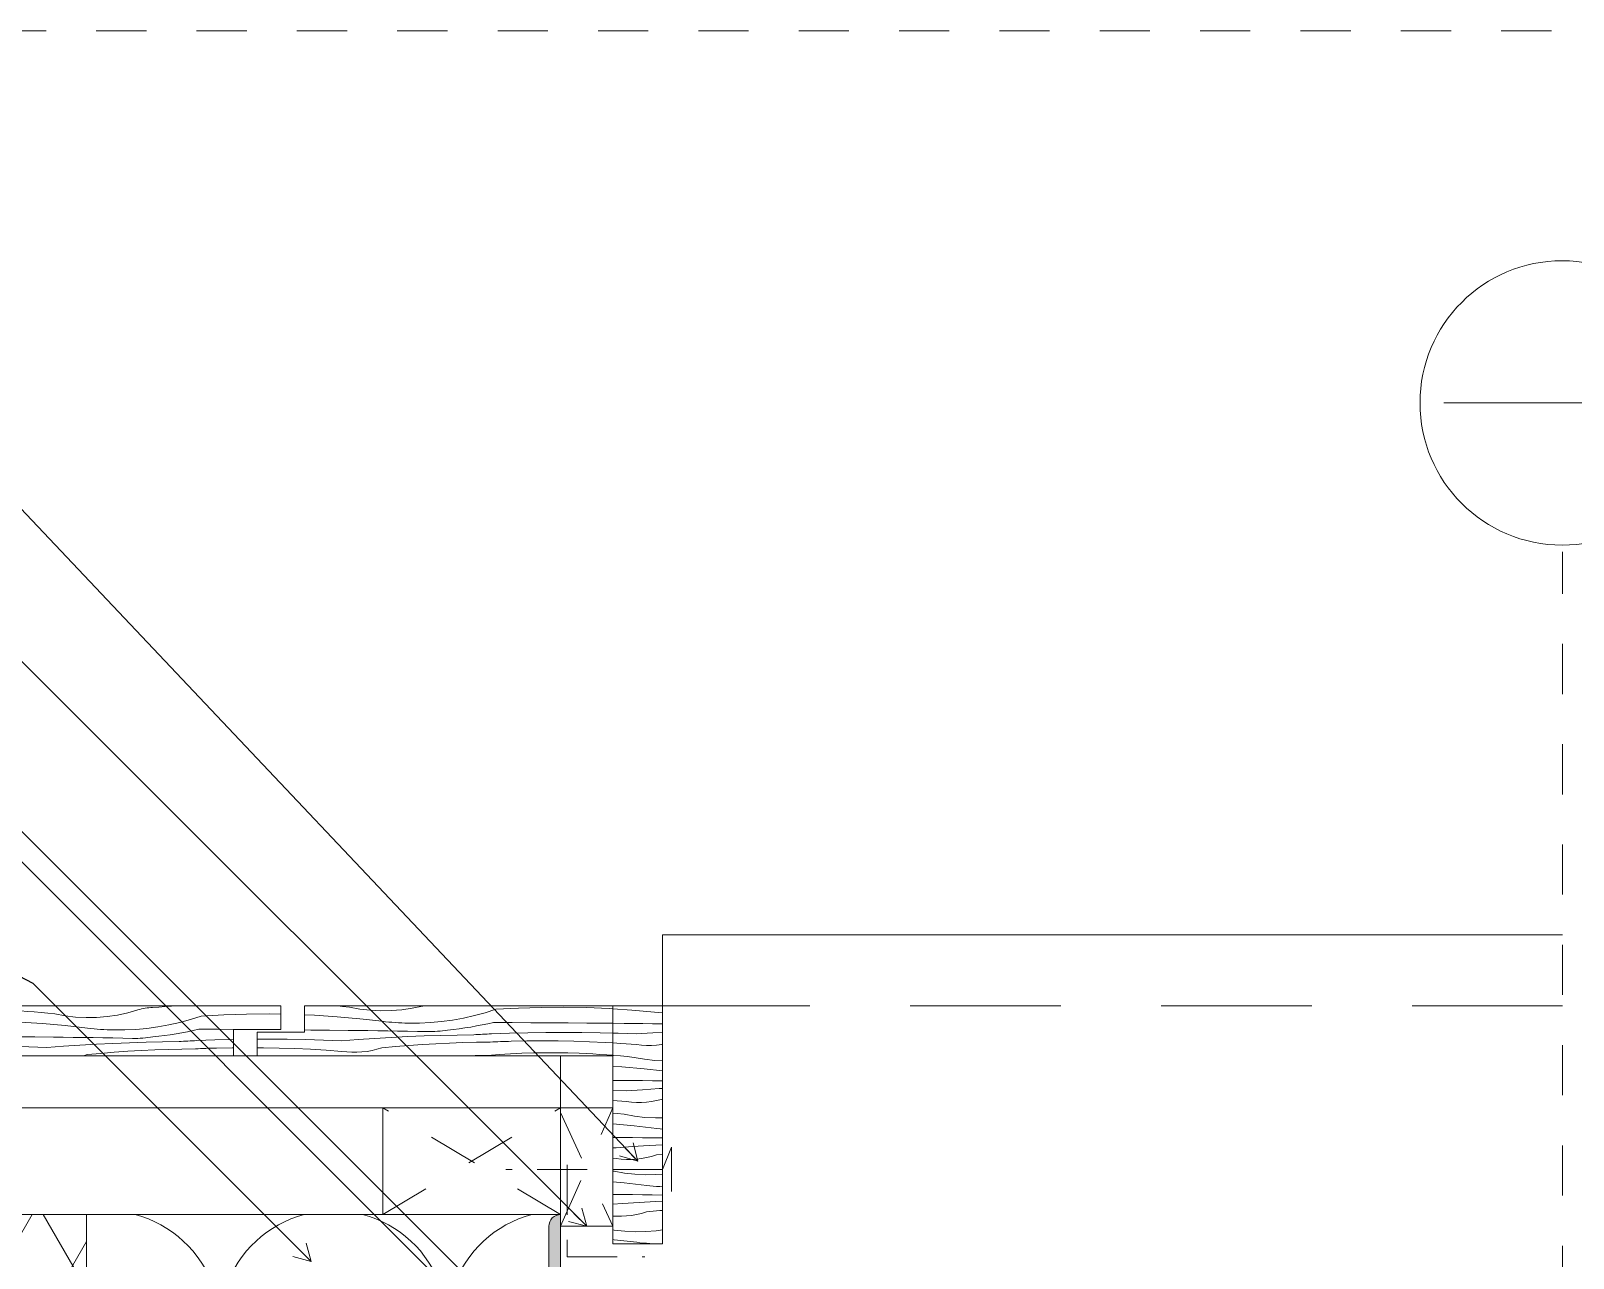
# Model space of a CAD drawing. Header units: millimetres. Extents: x 1959 to 4564, y -1095 to 178.
# Drawn here: x 2610 to 3261, y -340 to 178 of the extents above; entities that cross this region are included whole.
import ezdxf

# ---------------------------------------------------------------- set-up
doc = ezdxf.new("R2010")
doc.units = ezdxf.units.MM
doc.header["$MEASUREMENT"] = 0
for name, pattern in [('Dashed', [42.333333333324, 21.166666666662, -21.166666666662]), ('Hidden Line', [31.749999999993, 21.166666666662, -10.583333333331]), ('Long Dashed', [105.833330154419, 63.49999904632571, -42.3333311080933])]:
    doc.linetypes.add(name, pattern=pattern)
for name, color, linetype, lineweight in [('0_Pen_No__1', 7, 'Continuous', 13), ('2D Drafting - General_Pen_No__1', 7, 'Continuous', 13), ('2D Drafting - General_Pen_No__141', 7, 'Continuous', 20), ('2D Drafting - General_Pen_No__2', 8, 'Continuous', 15), ('Annotation - Label_Pen_No__2', 8, 'Continuous', 15), ('Structural - Bearing_Pen_No__1', 7, 'Continuous', 13), ('Structural - Bearing_Pen_No__141', 7, 'Continuous', 20)]:
    doc.layers.add(name, color=color, linetype=linetype, lineweight=lineweight)
for name, color, linetype, lineweight, true_color in [('0_Pen_No__61', 7, 'Continuous', 20, 0x6a6a6a), ('2D Drafting - General_Pen_No__145', 7, 'Continuous', 20, 0x0077b0), ('2D Drafting - General_Pen_No__161', 7, 'Continuous', 13, 0x6a6a6a), ('2D Drafting - General_Pen_No__61', 7, 'Continuous', 20, 0x6a6a6a), ('Structural - Bearing_Pen_No__161', 7, 'Continuous', 13, 0x6a6a6a)]:
    doc.layers.add(name, color=color, linetype=linetype, lineweight=lineweight, true_color=true_color)
doc.dimstyles.new('GENERATED_STYLE__4', dxfattribs={"dimtxt": 0.18, "dimasz": 7.6, "dimexe": 0.18, "dimexo": 0.0625, "dimgap": 0, "dimtad": 0, "dimtih": 1, "dimtoh": 1, "dimdec": 4, "dimzin": 0, "dimdsep": 46, "dimcen": 0.09, "dimadec": 0, "dimazin": 0, "dimtfac": 1, "dimtdec": 4, "dimtmove": 0, "dimatfit": 3, "dimldrblk": 'ARROWHEAD_14', "dimfxl": 0, "dimtolj": 1, "dimtzin": 0, "dimarcsym": 0})

# ---------------------------------------------------------------- blocks, each defined once
blk = doc.blocks.new('*X2')
at = {"layer": 'Structural - Bearing_Pen_No__161', "color": 251, "linetype": 'Continuous', "lineweight": 13, "true_color": 0x6a6a6a}
for p, q in [((2679.93952308847, -396.441108877862), (2651.139505954714, -434.8410960275461)), ((2699.139523088468, -396.4411174447398), (2727.939505954711, -434.8411302950576)), ((2775.939523088461, -396.4411517122514), (2747.139505954704, -434.8411388619355)), ((2795.139523088459, -396.4411602791293), (2823.939505954702, -434.8411731294471))]:
    blk.add_line(p, q, dxfattribs=at)
for centre, radius, start, end in [((2641.539535938791, -367.6410917441106), 47.99999999999903, 323.1300767892644, 75.16331784255246), ((2737.539535938781, -367.6411345785), 47.99999999999903, 104.8356738154657, 216.8698720809489), ((2737.539535938781, -367.6411345785), 47.99999999999903, 323.1300767892644, 75.16460451524772), ((2833.539535938772, -367.6411774128895), 47.99999999999903, 104.8343870336753, 216.8698720809489), ((2689.539493104396, -463.6411131612974), 48.0000000000016, 143.1300767892667, 269.9999744351073), ((2689.539493104395, -463.6411131612974), 48.0000000000016, 269.999974435107, 36.86987208094741), ((2785.539493104386, -463.6411559956869), 48.0000000000016, 143.1300767892667, 269.9999744351073), ((2785.539493104385, -463.6411559956869), 48.0000000000016, 4.59853779328452, 36.86987208094741), ((2593.539493104405, -463.6410703269079), 48.0000000000016, 326.1106141732371, 33.88968641848687), ((2785.539493104385, -463.6411559956869), 48.0000000000016, 269.999974435107, 355.4017263631536)]:
    blk.add_arc(centre, radius, start, end, dxfattribs=at)
blk = doc.blocks.new('*X3')
at = {"layer": '2D Drafting - General_Pen_No__161', "color": 251, "linetype": 'Continuous', "lineweight": 13, "true_color": 0x6a6a6a}
for p, q in [((2855.385649349931, -234.4425766561903), (2863.380033387982, -234.959413471623)), ((2855.385649349931, -240.5735542520104), (2860.147121718589, -240.6146217578666)), ((2860.147121718589, -240.6146217578666), (2868.015866209321, -240.6852788771896)), ((2863.380033387982, -234.959413471623), (2872.906521624117, -235.8012371244919)), ((2868.015866209321, -240.6852788771896), (2872.194612225529, -240.7269026103191)), ((2872.194612225529, -240.7269026103191), (2876.373285905846, -240.7752459298875)), ((2872.906521624117, -235.8012371244919), (2876.38564934993, -236.1915337542425)), ((2855.385649349931, -244.7268767462866), (2857.621154302838, -244.7877723369501)), ((2857.621154302838, -244.7877723369501), (2865.247098634597, -245.0761953336951)), ((2865.247098634597, -245.0761953336951), (2872.210162997358, -244.5574650624251)), ((2872.210162997358, -244.5574650624251), (2876.38564934993, -244.2809518281656)), ((2876.373285905846, -240.7752459298875), (2876.38564934993, -240.775408847409)), ((2855.385649349931, -248.8801903447642), (2858.7211625618, -249.0838917994044)), ((2858.7211625618, -249.0838917994044), (2865.312011156501, -249.5765702603647)), ((2865.312011156501, -249.5765702603647), (2867.443985981187, -249.8133385110314)), ((2867.443985981187, -249.8133385110314), (2869.585966783183, -249.9286385608955)), ((2869.585966783183, -249.9286385608955), (2871.731038595761, -249.9220981862622)), ((2871.731038595761, -249.9220981862622), (2873.872276473469, -249.7937385014538)), ((2873.872276473469, -249.7937385014538), (2876.002767847967, -249.5439738906463)), ((2876.002767847967, -249.5439738906463), (2876.38564934993, -249.4768588159995)), ((2855.385649349931, -254.0691452244919), (2855.702847657291, -254.0940505515784)), ((2855.385649349931, -258.7458088243383), (2859.143017852909, -258.9887226451209)), ((2855.702847657291, -254.0940505515784), (2858.593610630006, -254.3473128530428)), ((2858.593610630006, -254.3473128530428), (2861.481968280531, -254.6266736241293)), ((2859.143017852909, -258.9887226451209), (2868.669506089044, -259.8305462979898)), ((2861.481968280531, -254.6266736241293), (2864.367684990754, -254.9321100759509)), ((2864.367684990754, -254.9321100759509), (2868.732178577614, -255.7246622332207)), ((2868.669506089044, -259.8305462979898), (2876.38564934993, -260.6961611723884)), ((2868.732178577614, -255.7246622332207), (2873.138954100426, -256.2318827802038)), ((2873.138954100426, -256.2318827802038), (2876.38564934993, -256.3929153352065)), ((2855.385649349931, -264.6394075124686), (2855.910106183516, -264.6439309313644)), ((2855.910106183516, -264.6439309313644), (2863.778850674248, -264.7145880506874)), ((2863.778850674248, -264.7145880506874), (2867.957596690455, -264.756211783817)), ((2867.957596690455, -264.756211783817), (2872.136270370773, -264.8045551033854)), ((2872.136270370773, -264.8045551033854), (2876.31486090985, -264.8596178843852)), ((2876.31486090985, -264.8596178843852), (2876.38564934993, -264.8606645427682)), ((2855.385649349931, -268.8927812080868), (2861.010083099523, -269.1055045071929)), ((2855.385649349931, -273.1805899852224), (2861.074995621428, -273.6058794338625)), ((2861.010083099523, -269.1055045071929), (2867.973147462284, -268.586774235923)), ((2867.973147462284, -268.586774235923), (2874.940246776986, -268.1253920154474)), ((2871.765752312894, -273.5732830641441), (2873.878619308824, -273.2029198436088)), ((2873.878619308824, -273.2029198436088), (2875.967040947698, -272.7131536586778)), ((2874.940246776986, -268.1253920154474), (2876.38564934993, -268.041619939994)), ((2875.967040947698, -272.7131536586778), (2876.38564934993, -272.5895209415278)), ((2855.385649349931, -278.4761517333669), (2857.244952745458, -278.6559827976271)), ((2857.244952745458, -278.6559827976271), (2860.130669455682, -278.9614192494487)), ((2860.130669455682, -278.9614192494487), (2864.495163042542, -279.7539714067185)), ((2861.074995621428, -273.6058794338625), (2863.206970446114, -273.8426476845292)), ((2863.206970446114, -273.8426476845292), (2865.34895124811, -273.9579477343934)), ((2864.495163042542, -279.7539714067185), (2868.901938565353, -280.2611919537016)), ((2865.34895124811, -273.9579477343934), (2867.494023060688, -273.95140735976)), ((2867.494023060688, -273.95140735976), (2869.635260938396, -273.8230476749516)), ((2869.635260938396, -273.8230476749516), (2871.765752312894, -273.5732830641441)), ((2855.385649349931, -283.060416610017), (2864.432490553971, -283.8598554714877)), ((2864.432490553971, -283.8598554714877), (2873.936484718597, -284.9260356131654)), ((2868.901938565353, -280.2611919537016), (2873.332362436142, -280.4809361615287)), ((2873.332362436142, -280.4809361615287), (2876.38564934993, -280.4336697280582)), ((2873.936484718597, -284.9260356131654), (2875.301336540133, -285.0865037020448)), ((2875.301336540133, -285.0865037020448), (2876.38564934993, -285.1997852544322)), ((2855.385649349931, -288.7065768974692), (2859.541835139175, -288.7438972241853)), ((2856.773067564451, -293.1348136806908), (2863.736131927212, -292.6160834094209)), ((2859.541835139175, -288.7438972241853), (2863.720581155382, -288.7855209573149)), ((2863.720581155382, -288.7855209573149), (2867.8992548357, -288.8338642768833)), ((2863.736131927212, -292.6160834094209), (2870.703231241913, -292.1547011889452)), ((2867.8992548357, -288.8338642768833), (2872.077845374777, -288.8889270578831)), ((2870.703231241913, -292.1547011889452), (2876.38564934993, -291.8253618288157)), ((2872.077845374777, -288.8889270578831), (2876.256341967482, -288.9507091579309)), ((2876.256341967482, -288.9507091579309), (2876.38564934993, -288.9528290449294)), ((2855.385649349931, -293.0823397441183), (2856.773067564451, -293.1348136806908)), ((2855.385649349931, -297.5266241240856), (2856.837980086355, -297.6351886073604)), ((2856.837980086355, -297.6351886073604), (2858.969954911041, -297.8719568580271)), ((2858.969954911041, -297.8719568580271), (2861.111935713036, -297.9872569078913)), ((2861.111935713036, -297.9872569078913), (2863.257007525615, -297.9807165332579)), ((2863.257007525615, -297.9807165332579), (2865.398245403323, -297.8523568484495)), ((2865.398245403323, -297.8523568484495), (2867.528736777821, -297.602592237642)), ((2867.528736777821, -297.602592237642), (2869.641603773751, -297.2322290171067)), ((2869.641603773751, -297.2322290171067), (2871.730025412625, -296.7424628321757)), ((2871.730025412625, -296.7424628321757), (2873.787259633013, -296.1348747973343)), ((2873.787259633013, -296.1348747973343), (2876.38564934993, -295.8876499127771)), ((2855.385649349931, -302.9369590723284), (2855.893653920608, -302.9907284229466)), ((2855.893653920608, -302.9907284229466), (2860.258147507468, -303.7832805802163)), ((2860.258147507468, -303.7832805802163), (2864.66492303028, -304.2905011271995)), ((2864.66492303028, -304.2905011271995), (2869.095346901069, -304.5102453350266)), ((2869.095346901069, -304.5102453350266), (2873.530685537303, -304.4415840383688)), ((2873.530685537303, -304.4415840383688), (2876.38564934993, -304.2112133170452)), ((2855.385649349931, -307.4641365639185), (2860.195475018898, -307.8891646449856)), ((2860.195475018898, -307.8891646449856), (2869.699469183524, -308.9553447866633)), ((2869.699469183524, -308.9553447866633), (2871.06432100506, -309.1158128755426)), ((2871.06432100506, -309.1158128755426), (2872.431134818261, -309.2586081917883)), ((2872.431134818261, -309.2586081917883), (2873.799681797072, -309.3837068292263)), ((2873.799681797072, -309.3837068292263), (2875.169732825276, -309.4910878443839)), ((2875.169732825276, -309.4910878443839), (2876.38564934993, -309.5705739514705)), ((2855.385649349931, -312.7740115281592), (2859.483565620309, -312.8148301308128)), ((2855.385649349931, -316.9518352299343), (2859.499116392139, -316.6453925829188)), ((2859.483565620309, -312.8148301308128), (2863.662239300626, -312.8631734503812)), ((2859.499116392139, -316.6453925829188), (2866.46621570684, -316.1840103624431)), ((2863.662239300626, -312.8631734503812), (2867.840829839704, -312.918236231381)), ((2866.46621570684, -316.1840103624431), (2873.436877660899, -315.7800074707183)), ((2867.840829839704, -312.918236231381), (2872.019326432408, -312.9800183314288)), ((2872.019326432408, -312.9800183314288), (2876.197718273847, -313.0485195907668)), ((2873.436877660899, -315.7800074707183), (2876.38564934993, -315.6334532224143)), ((2876.197718273847, -313.0485195907668), (2876.38564934993, -313.0519028569659)), ((2855.385649349931, -321.936400563298), (2856.874920177963, -322.0165660813891)), ((2856.874920177963, -322.0165660813891), (2859.019991990542, -322.0100257067558)), ((2859.019991990542, -322.0100257067558), (2861.16122986825, -321.8816660219474)), ((2861.16122986825, -321.8816660219474), (2863.291721242747, -321.6319014111399)), ((2863.291721242747, -321.6319014111399), (2865.404588238678, -321.2615381906046)), ((2865.404588238678, -321.2615381906046), (2867.493009877552, -320.7717720056736)), ((2867.493009877552, -320.7717720056736), (2869.550244097939, -320.1641839708322)), ((2869.550244097939, -320.1641839708322), (2875.240543936577, -319.6227779948373)), ((2875.240543936577, -319.6227779948373), (2876.38564934993, -319.5274954321253)), ((2855.385649349931, -327.6971919158397), (2856.021131972395, -327.8125897537142)), ((2856.021131972395, -327.8125897537142), (2860.427907495206, -328.3198103006973)), ((2860.427907495206, -328.3198103006973), (2864.858331365996, -328.5395545085245)), ((2864.858331365996, -328.5395545085245), (2869.29367000223, -328.4708932118667)), ((2869.29367000223, -328.4708932118667), (2873.715169039807, -328.1141167378136)), ((2873.715169039807, -328.1141167378136), (2876.38564934993, -327.7226480560676)), ((2855.385649349931, -331.86785651782), (2855.958459483825, -331.9184738184834)), ((2855.958459483825, -331.9184738184834), (2865.462453648451, -332.9846539601612)), ((2865.462453648451, -332.9846539601612), (2866.827305469987, -333.1451220490405)), ((2866.827305469987, -333.1451220490405), (2868.194119283189, -333.2879173652861)), ((2868.194119283189, -333.2879173652861), (2869.562666261999, -333.4130160027241)), ((2869.562666261999, -333.4130160027241), (2870.932717290203, -333.5203970178817)), ((2870.932717290203, -333.5203970178817), (2871.647004020581, -333.5670909071334))]:
    blk.add_line(p, q, dxfattribs=at)
blk = doc.blocks.new('*X10')
at = {"layer": '2D Drafting - General_Pen_No__161', "color": 251, "linetype": 'Continuous', "lineweight": 13, "true_color": 0x6a6a6a}
for p, q in [((2657.340431321416, -234.3367098519156), (2658.116693495711, -234.1912175006154)), ((2658.116693495711, -234.1912175006154), (2658.897583982851, -234.0730606784594)), ((2658.897583982851, -234.0730606784594), (2659.682140486367, -233.9823849908744)), ((2659.682140486367, -233.9823849908744), (2660.469396192133, -233.919302178105)), ((2660.469396192133, -233.919302178105), (2661.258380959778, -233.8838899775151)), ((2661.258380959778, -233.8838899775151), (2663.915919700399, -233.6987965391251)), ((2663.915919700399, -233.6987965391251), (2666.574701143228, -233.5325046929545)), ((2666.574701143228, -233.5325046929545), (2669.234592272169, -233.3850227584129)), ((2669.234592272169, -233.3850227584129), (2671.895460015609, -233.2563581138696)), ((2671.895460015609, -233.2563581138696), (2672.2509064419, -233.2416898955194)), ((2565.385649648934, -235.2862170058302), (2567.878292920298, -235.1364837102317)), ((2565.385649648934, -239.9293267343519), (2566.986244079386, -239.8438898374513)), ((2566.986244079386, -239.8438898374513), (2576.545622643219, -239.5594137416386)), ((2567.878292920298, -235.1364837102317), (2572.703068067247, -234.919388186577)), ((2572.703068067247, -234.919388186577), (2577.530561423845, -234.7748420796688)), ((2576.545622643219, -239.5594137416386), (2586.109050924822, -239.5003825772591)), ((2577.530561423845, -234.7748420796688), (2582.359682137158, -234.7028780521196)), ((2582.359682137158, -234.7028780521196), (2587.189338986527, -234.703512365406)), ((2586.109050924822, -239.5003825772591), (2595.67121285147, -239.666829158274)), ((2587.189338986527, -234.703512365406), (2592.018440630143, -234.7767448761941)), ((2592.018440630143, -234.7767448761941), (2596.845895851655, -234.9225590363719)), ((2595.67121285147, -239.666829158274), (2605.226793054367, -240.0586609611547)), ((2596.848674222498, -234.9068021123238), (2599.747923340586, -235.0293048022044)), ((2599.747923340586, -235.0293048022044), (2602.645947785311, -235.1779879402593)), ((2602.645947785311, -235.1779879402593), (2605.542511149992, -235.352839397644)), ((2605.226793054367, -240.0586609611547), (2614.770479823339, -240.6756601763144)), ((2605.542511149992, -235.352839397644), (2608.437377147139, -235.553844910831)), ((2608.437377147139, -235.553844910831), (2611.33030962772, -235.780988082772)), ((2611.33030962772, -235.780988082772), (2614.221072600436, -236.0342503842364)), ((2614.221072600436, -236.0342503842364), (2617.109430250961, -236.3136111553228)), ((2614.770479823339, -240.6756601763144), (2624.296968059474, -241.5174838291833)), ((2617.109430250961, -236.3136111553228), (2619.995146961184, -236.6190476071444)), ((2619.995146961184, -236.6190476071444), (2624.359640548044, -237.4115997644141)), ((2624.359640548044, -237.4115997644141), (2628.766416070855, -237.9188203113972)), ((2628.766416070855, -237.9188203113972), (2633.196839941645, -238.1385645192244)), ((2633.196839941645, -238.1385645192244), (2637.632178577879, -238.0699032225666)), ((2637.632178577879, -238.0699032225666), (2642.053677615456, -237.7131267485135)), ((2642.053677615456, -237.7131267485135), (2646.442641209564, -237.0697436889554)), ((2646.442641209564, -237.0697436889554), (2650.780511088101, -236.1424745216609)), ((2650.780511088101, -236.1424745216609), (2655.04894502338, -234.9352401070217)), ((2655.04894502338, -234.9352401070217), (2655.805611400923, -234.7089505124225)), ((2655.805611400923, -234.7089505124225), (2656.569754052936, -234.509358441181)), ((2656.569754052936, -234.509358441181), (2657.340431321416, -234.3367098519156)), ((2672.728359974007, -240.1855383440904), (2668.141560217824, -241.2286594835442)), ((2677.264474334746, -238.9403475068318), (2672.728359974007, -240.1855383440904)), ((2681.741005837237, -237.4955293791415), (2677.264474334746, -238.9403475068318)), ((2681.741005837237, -237.4955293791414), (2691.291020861708, -236.9857664851056)), ((2691.291020861708, -236.9857664851056), (2700.85039942554, -236.7012903892928)), ((2700.85039942554, -236.7012903892928), (2710.413827707144, -236.6422592249133)), ((2710.413827707144, -236.6422592249133), (2715.385649499923, -236.7288027017099)), ((2551.660415837469, -246.9595528604049), (2549.250604406733, -247.4232970677638)), ((2554.062335945584, -246.4565323679765), (2551.660415837469, -246.9595528604049)), ((2556.455724631346, -245.9143696429312), (2554.062335945584, -246.4565323679765)), ((2556.455724631346, -245.9143696429311), (2564.324620222645, -245.9655014547865)), ((2564.324620222645, -245.9655014547865), (2572.193497194429, -246.0194226183596)), ((2572.193497194429, -246.0194226183596), (2580.062354557932, -246.0761331268762)), ((2580.062354557932, -246.0761331268762), (2587.93119132439, -246.135632973204)), ((2587.93119132439, -246.135632973204), (2595.800006505046, -246.1979221498725)), ((2595.800006505046, -246.1979221498725), (2603.668799111151, -246.2630006490486)), ((2603.668799111151, -246.2630006490486), (2611.537568153945, -246.3308684625579)), ((2611.537568153945, -246.3308684625579), (2619.406312644677, -246.401525581881)), ((2619.406312644677, -246.401525581881), (2623.585058660885, -246.4431493150105)), ((2623.585058660885, -246.4431493150105), (2627.763732341202, -246.4914926345789)), ((2624.296968059474, -241.5174838291833), (2633.800962224099, -242.5836639708611)), ((2627.763732341202, -246.4914926345789), (2631.94232288028, -246.5465554155788)), ((2631.94232288028, -246.5465554155788), (2636.120819472984, -246.6083375156265)), ((2633.800962224099, -242.5836639708611), (2635.165814045636, -242.7441320597404)), ((2635.165814045636, -242.7441320597404), (2636.532627858837, -242.886927375986)), ((2636.120819472984, -246.6083375156265), (2640.299211314423, -246.6768387749646)), ((2636.532627858837, -242.886927375986), (2637.901174837647, -243.012026013424)), ((2637.901174837647, -243.012026013424), (2639.271225865852, -243.1194070285816)), ((2639.271225865852, -243.1194070285816), (2640.642551575434, -243.2090524441938)), ((2640.299211314423, -246.6768387749646), (2644.477487599973, -246.7520590164597)), ((2640.642551575434, -243.2090524441938), (2642.014922384974, -243.2809472522129)), ((2642.014922384974, -243.2809472522129), (2643.38810853809, -243.3350794163211)), ((2643.38810853809, -243.3350794163211), (2644.761880141895, -243.3714398739442)), ((2644.477487599973, -246.7520590164597), (2648.655637525314, -246.8339980456052)), ((2649.468564447167, -243.3455500854041), (2644.764658512738, -243.355682949896)), ((2648.655637525314, -246.8339980456052), (2652.83365028645, -246.9226556505209)), ((2654.167408431478, -243.1271492475146), (2649.468564447167, -243.3455500854041)), ((2652.83365028645, -246.9226556505209), (2653.909666060939, -246.9337407005245)), ((2653.909666060939, -246.9337407005245), (2654.985646078693, -246.9196046941138)), ((2658.851973813215, -242.7009088234278), (2654.167408431478, -243.1271492475146)), ((2654.985646078693, -246.9196046941138), (2656.060999256995, -246.8802553968129)), ((2656.060999256995, -246.8802553968129), (2657.13513485748, -246.8157144249059)), ((2657.13513485748, -246.8157144249059), (2658.207462810649, -246.7260172335613)), ((2658.207462810649, -246.7260172335613), (2659.277394040025, -246.6112130973556)), ((2663.513071947003, -242.0676648719412), (2658.851973813215, -242.7009088234278)), ((2659.277394040025, -246.6112130973556), (2660.344340785754, -246.471365083204)), ((2660.344340785754, -246.471365083204), (2661.407716927489, -246.3065500157138)), ((2663.850094241829, -246.0250736598416), (2661.410495298331, -246.2907930916656)), ((2668.141560217824, -241.2286594835442), (2663.513071947003, -242.0676648719412)), ((2666.285030476, -245.7195653013763), (2663.850094241829, -246.0250736598416)), ((2668.714655102479, -245.3743494327231), (2666.285030476, -245.7195653013763)), ((2671.138320638423, -244.9895180521891), (2668.714655102479, -245.3743494327231)), ((2673.555381189054, -244.5651737154181), (2671.138320638423, -244.9895180521891)), ((2675.96519261979, -244.1014295080591), (2673.555381189054, -244.5651737154181)), ((2678.367112727904, -243.5984090156308), (2675.96519261979, -244.1014295080591)), ((2680.760501413667, -243.0562462905854), (2678.367112727904, -243.5984090156308)), ((2680.760501413667, -243.0562462905853), (2688.629397004966, -243.1073781024408)), ((2688.629397004966, -243.1073781024408), (2696.49827397675, -243.1612992660139)), ((2696.49827397675, -243.1612992660139), (2704.367131340254, -243.2180097745305)), ((2704.367131340254, -243.2180097745305), (2707.498997573775, -243.2416912366251)), ((2546.833543856102, -247.8476414045349), (2545.385649499921, -248.0775391258553)), ((2545.385649499921, -251.1537471277489), (2548.123797227501, -251.107947822207)), ((2549.250604406733, -247.4232970677638), (2546.833543856102, -247.8476414045349)), ((2548.126575598344, -251.0921908981588), (2549.061087024281, -251.0443109739876)), ((2549.061087024281, -251.0443109739876), (2549.995659719138, -250.997642243859)), ((2549.995659719138, -250.997642243859), (2550.930292113122, -250.952184786162)), ((2550.930292113122, -250.952184786162), (2551.864982636338, -250.9079386772511)), ((2551.864982636338, -250.9079386772511), (2552.799729718796, -250.8649039914462)), ((2552.799729718796, -250.8649039914462), (2553.734531790407, -250.8230808010321)), ((2553.734531790407, -250.8230808010321), (2554.669387280993, -250.7824691762591)), ((2554.669387280993, -250.7824691762591), (2555.604294620284, -250.7430691853438)), ((2555.604294620284, -250.7430691853437), (2563.230695610518, -250.466984574618)), ((2563.230695610518, -250.466984574618), (2570.859588696988, -250.2715234497399)), ((2563.873485538259, -253.8687959833521), (2570.481304729145, -253.7318916199485)), ((2570.481304729145, -253.7318916199485), (2577.090375543859, -253.6849850076638)), ((2570.859588696988, -250.2715234497399), (2578.490121581898, -250.1567076475717)), ((2577.090375543859, -253.6849850076638), (2583.699472280035, -253.7280848456856)), ((2578.490121581898, -250.1567076475717), (2586.121441784256, -250.1225499953024)), ((2583.699472280035, -253.7280848456856), (2590.307369230502, -253.8611831408215)), ((2586.121441784256, -250.1225499953024), (2593.75269673511, -250.1690543090155)), ((2593.75269673511, -250.1690543090155), (2601.383033872797, -250.2962153932621)), ((2601.383033872797, -250.2962153932621), (2609.011600738195, -250.5040190416414)), ((2609.011600738195, -250.5040190416414), (2616.637545069952, -250.7924420383864)), ((2616.637545069952, -250.7924420383864), (2623.600609432714, -250.2737117671165)), ((2623.600609432714, -250.2737117671165), (2630.567708747416, -249.8123295466409)), ((2630.567708747416, -249.8123295466409), (2637.538370701474, -249.408326654916)), ((2633.651737138515, -253.7925031550299), (2639.342036977152, -253.2510971790351)), ((2637.538370701474, -249.408326654916), (2644.512122740789, -249.0617304800473)), ((2639.342036977152, -253.2510971790351), (2645.038349279627, -252.7771152836931)), ((2644.512122740789, -249.0617304800473), (2651.488492101777, -248.7725645184318)), ((2645.038349279627, -252.7771152836931), (2650.739875169584, -252.3706239423484)), ((2650.739875169584, -252.3706239423484), (2656.445815039491, -252.0316801631675)), ((2651.488492101777, -248.7725645184318), (2658.467005843421, -248.5408483731666)), ((2656.445815039491, -252.0316801631675), (2662.155368662779, -251.7603314811444)), ((2658.467005843421, -248.5408483731666), (2665.447190879331, -248.3665977527187)), ((2662.155368662779, -251.7603314811444), (2667.867735306071, -251.556615951434)), ((2665.447190879331, -248.3665977527187), (2672.428574009823, -248.2498244698612)), ((2667.867735306071, -251.556615951434), (2673.582113841478, -251.4205621440145)), ((2672.431352380665, -248.234067545813), (2673.365863806602, -248.1861876216419)), ((2673.365863806602, -248.1861876216419), (2674.300436501459, -248.1395188915133)), ((2673.582113841478, -251.4205621440145), (2679.297702858956, -251.3521891396817)), ((2674.300436501459, -248.1395188915133), (2675.235068895443, -248.0940614338163)), ((2675.235068895443, -248.0940614338163), (2676.16975941866, -248.0498153249054)), ((2676.16975941866, -248.0498153249054), (2677.104506501118, -248.0067806391004)), ((2677.104506501118, -248.0067806391004), (2678.039308572728, -247.9649574486864)), ((2678.039308572728, -247.9649574486864), (2678.974164063314, -247.9243458239134)), ((2678.974164063314, -247.9243458239134), (2679.909071402606, -247.884945832998)), ((2679.297702858956, -251.3521891396816), (2680.407079052802, -251.3025826863305)), ((2679.909071402606, -247.8849458329979), (2687.535472392839, -247.6088612222722)), ((2680.407079052802, -251.3025826863305), (2681.516565849206, -251.2555147748604)), ((2681.516565849206, -251.2555147748604), (2682.62615743933, -251.2109856517001)), ((2682.62615743933, -251.2109856517001), (2683.73584801379, -251.1689955499869)), ((2683.73584801379, -251.1689955499869), (2684.845631762678, -251.1295446895643)), ((2684.845631762678, -251.1295446895643), (2685.955502875603, -251.0926332769817)), ((2685.955502875603, -251.0926332769817), (2687.065455541715, -251.0582615054928)), ((2687.065455541715, -251.0582615054928), (2688.175483949738, -251.0264295550545)), ((2687.535472392839, -247.6088612222722), (2695.16436547931, -247.4134000973941)), ((2688.17826232058, -251.0106726310063), (2694.786081511467, -250.8737682676027)), ((2694.786081511467, -250.8737682676027), (2695.38564935091, -250.8695129498778)), ((2695.16436547931, -247.4134000973941), (2695.38564935091, -247.4100704629363)), ((2552.369868828043, -254.2416909386014), (2554.992926076635, -254.2103124920275)), ((2554.992926076635, -254.2103124920274), (2556.10230227048, -254.1607060386763)), ((2556.10230227048, -254.1607060386763), (2557.211789066884, -254.1136381272062)), ((2557.211789066884, -254.1136381272062), (2558.321380657009, -254.0691090040459)), ((2558.321380657009, -254.0691090040459), (2559.431071231468, -254.0271189023327)), ((2559.431071231468, -254.0271189023327), (2560.540854980356, -253.9876680419102)), ((2560.540854980356, -253.9876680419102), (2561.650726093282, -253.9507566293275)), ((2561.650726093282, -253.9507566293275), (2562.760678759394, -253.9163848578386)), ((2562.760678759394, -253.9163848578386), (2563.870707167416, -253.8845529074003)), ((2590.307369230502, -253.8611831408215), (2596.9128409106, -254.0842552089821)), ((2596.9128409106, -254.0842552089821), (2600.233440652791, -254.2416909386014)), ((2632.130830822471, -254.2416909386014), (2633.651737138515, -253.7925031550299))]:
    blk.add_line(p, q, dxfattribs=at)
blk = doc.blocks.new('*X11')
at = {"layer": '2D Drafting - General_Pen_No__161', "color": 251, "linetype": 'Continuous', "lineweight": 13, "true_color": 0x6a6a6a}
for p, q in [((2739.207681428448, -233.2420735485905), (2741.414207033283, -233.4554878029772)), ((2741.414207033283, -233.4554878029772), (2744.299923743506, -233.7609242547987)), ((2744.299923743506, -233.7609242547987), (2748.664417330366, -234.5534764120684)), ((2766.358454397778, -234.8550033961678), (2770.747417991886, -234.2116203366097)), ((2770.747417991886, -234.2116203366097), (2775.085287870423, -233.2843511693152)), ((2775.085287870423, -233.2843511693152), (2775.234769386867, -233.2420735485905)), ((2806.045782619558, -234.6374060267958), (2815.595797644029, -234.1276431327599)), ((2815.595797644029, -234.1276431327599), (2825.155176207862, -233.8431670369472)), ((2825.155176207862, -233.8431670369472), (2834.718604489466, -233.7841358725677)), ((2834.718604489466, -233.7841358725677), (2844.280766416113, -233.9505824535826)), ((2844.280766416113, -233.9505824535826), (2853.83634661901, -234.3424142564633)), ((2725.385649479073, -237.0305318724926), (2729.531569836689, -237.200537608809)), ((2729.531569836689, -237.200537608809), (2739.07525660566, -237.8175368239687)), ((2739.07525660566, -237.8175368239687), (2748.601744841796, -238.6593604768376)), ((2748.601744841796, -238.6593604768376), (2758.105739006422, -239.7255406185154)), ((2748.664417330366, -234.5534764120684), (2753.071192853177, -235.0606969590515)), ((2753.071192853177, -235.0606969590515), (2757.501616723966, -235.2804411668787)), ((2757.501616723966, -235.2804411668787), (2761.9369553602, -235.2117798702209)), ((2758.105739006422, -239.7255406185154), (2759.470590827958, -239.8860087073947)), ((2759.470590827958, -239.8860087073947), (2760.837404641159, -240.0288040236403)), ((2760.837404641159, -240.0288040236403), (2762.205951619969, -240.1539026610783)), ((2761.9369553602, -235.2117798702209), (2766.358454397778, -234.8550033961678)), ((2762.205951619969, -240.1539026610783), (2763.576002648174, -240.261283676236)), ((2763.576002648174, -240.261283676236), (2764.947328357755, -240.3509290918482)), ((2764.947328357755, -240.3509290918482), (2766.319699167296, -240.4228238998672)), ((2766.319699167296, -240.4228238998672), (2767.692885320412, -240.4769560639755)), ((2767.692885320412, -240.4769560639755), (2769.066656924217, -240.5133165215985)), ((2773.773341229488, -240.4874267330584), (2769.06943529506, -240.4975595975503)), ((2778.4721852138, -240.2690258951689), (2773.773341229488, -240.4874267330584)), ((2783.156750595537, -239.8427854710821), (2778.4721852138, -240.2690258951689)), ((2787.817848729324, -239.2095415195955), (2783.156750595537, -239.8427854710821)), ((2792.446337000146, -238.3705361311985), (2787.817848729324, -239.2095415195955)), ((2797.033136756329, -237.3274149917447), (2792.446337000146, -238.3705361311985)), ((2801.569251117068, -236.0822241544861), (2797.033136756329, -237.3274149917447)), ((2806.045782619558, -234.6374060267958), (2801.569251117068, -236.0822241544861)), ((2805.065278195989, -240.1981229382397), (2802.671889510227, -240.7402856632851)), ((2805.065278195989, -240.1981229382397), (2812.934173787288, -240.2492547500951)), ((2812.934173787288, -240.2492547500951), (2820.803050759072, -240.3031759136682)), ((2820.803050759072, -240.3031759136682), (2828.671908122575, -240.3598864221848)), ((2828.671908122575, -240.3598864221848), (2836.540744889032, -240.4193862685126)), ((2836.540744889032, -240.4193862685126), (2844.40956006969, -240.4816754451811)), ((2844.40956006969, -240.4816754451811), (2852.278352675794, -240.5467539443572)), ((2852.278352675794, -240.5467539443572), (2855.385649349931, -240.5735542520104)), ((2853.83634661901, -234.3424142564633), (2855.385649349931, -234.4425766561903)), ((2725.385649479073, -243.3834739664263), (2727.973575893473, -243.404877296703)), ((2727.973575893473, -243.404877296703), (2735.842344936268, -243.4727451102123)), ((2735.842344936268, -243.4727451102123), (2743.711089426999, -243.5434022295353)), ((2743.711089426999, -243.5434022295353), (2747.889835443207, -243.5850259626648)), ((2747.889835443207, -243.5850259626648), (2752.068509123524, -243.6333692822332)), ((2747.905386215036, -247.4155884147708), (2754.872485529737, -246.9542061942952)), ((2752.068509123524, -243.6333692822332), (2756.247099662602, -243.6884320632331)), ((2754.872485529737, -246.9542061942952), (2761.843147483796, -246.5502033025704)), ((2756.247099662602, -243.6884320632331), (2760.425596255306, -243.7502141632809)), ((2760.425596255306, -243.7502141632809), (2764.603988096745, -243.8187154226189)), ((2761.843147483796, -246.5502033025704), (2768.816899523111, -246.2036071277016)), ((2764.603988096745, -243.8187154226189), (2768.782264382295, -243.893935664114)), ((2768.782264382295, -243.893935664114), (2772.960414307636, -243.9758746932595)), ((2768.816899523111, -246.2036071277016), (2775.793268884099, -245.9144411660861)), ((2772.960414307636, -243.9758746932595), (2777.138427068772, -244.0645322981752)), ((2775.793268884099, -245.9144411660861), (2782.771782625742, -245.6827250208209)), ((2777.138427068772, -244.0645322981752), (2778.214442843261, -244.0756173481788)), ((2778.214442843261, -244.0756173481788), (2779.290422861015, -244.0614813417681)), ((2779.290422861015, -244.0614813417681), (2780.365776039318, -244.0221320444673)), ((2780.365776039318, -244.0221320444673), (2781.439911639802, -243.9575910725603)), ((2781.439911639802, -243.9575910725603), (2782.512239592971, -243.8678938812157)), ((2782.512239592971, -243.8678938812157), (2783.582170822347, -243.7530897450099)), ((2782.771782625742, -245.6827250208209), (2789.751967661653, -245.5084744003731)), ((2783.582170822347, -243.7530897450099), (2784.649117568075, -243.6132417308583)), ((2784.649117568075, -243.6132417308583), (2785.712493709811, -243.4484266633681)), ((2788.154871024151, -243.1669503074959), (2785.715272080653, -243.4326697393199)), ((2790.589807258321, -242.8614419490306), (2788.154871024151, -243.1669503074959)), ((2789.751967661653, -245.5084744003731), (2796.733350792144, -245.3917011175155)), ((2793.019431884801, -242.5162260803774), (2790.589807258321, -242.8614419490306)), ((2795.443097420745, -242.1313946998434), (2793.019431884801, -242.5162260803774)), ((2797.860157971376, -241.7070503630724), (2795.443097420745, -242.1313946998434)), ((2796.736129162987, -245.3759441934673), (2797.670640588924, -245.3280642692962)), ((2797.670640588924, -245.3280642692962), (2798.605213283781, -245.2813955391676)), ((2800.269969402112, -241.2433061557134), (2797.860157971376, -241.7070503630724)), ((2798.605213283781, -245.2813955391676), (2799.539845677765, -245.2359380814706)), ((2799.539845677765, -245.2359380814706), (2800.474536200982, -245.1916919725597)), ((2802.671889510227, -240.7402856632851), (2800.269969402112, -241.2433061557134)), ((2800.474536200982, -245.1916919725597), (2801.409283283439, -245.1486572867547)), ((2801.409283283439, -245.1486572867547), (2802.34408535505, -245.1068340963407)), ((2802.34408535505, -245.1068340963407), (2803.278940845636, -245.0662224715677)), ((2803.278940845636, -245.0662224715677), (2804.213848184927, -245.0268224806523)), ((2804.213848184927, -245.0268224806523), (2811.840249175161, -244.7507378699266)), ((2811.840249175161, -244.7507378699266), (2819.469142261631, -244.5552767450484)), ((2819.469142261631, -244.5552767450484), (2827.099675146541, -244.4404609428803)), ((2827.099675146541, -244.4404609428803), (2834.730995348899, -244.406303290611)), ((2834.730995348899, -244.406303290611), (2842.362250299753, -244.4528076043241)), ((2842.362250299753, -244.4528076043241), (2849.99258743744, -244.5799686885707)), ((2849.99258743744, -244.5799686885707), (2855.385649349931, -244.7268767462865)), ((2705.385649498942, -247.2869881396423), (2710.426218566578, -247.2644266429567)), ((2705.385649498942, -250.8528848455721), (2708.004249062357, -250.8699614933399)), ((2708.004249062357, -250.8699614933399), (2714.612146012824, -251.0030597884758)), ((2710.426218566578, -247.2644266429567), (2718.057473517431, -247.3109309566699)), ((2714.612146012824, -251.0030597884758), (2721.217617692922, -251.2261318566364)), ((2718.057473517431, -247.3109309566699), (2725.687810655119, -247.4380920409164)), ((2721.217617692922, -251.2261318566364), (2727.819439067774, -251.5391363274132)), ((2725.687810655119, -247.4380920409164), (2733.316377520517, -247.6458956892958)), ((2727.819439067774, -251.5391363274132), (2734.416385779478, -251.9420151517501)), ((2733.316377520517, -247.6458956892958), (2740.942321852275, -247.9343186860408)), ((2734.416385779478, -251.9420151517501), (2741.007234374179, -252.4346936127104)), ((2740.942321852275, -247.9343186860408), (2747.905386215036, -247.4155884147708)), ((2741.007234374179, -252.4346936127104), (2743.139209198865, -252.6714618633771)), ((2743.139209198865, -252.6714618633771), (2745.281190000861, -252.7867619132412)), ((2745.281190000861, -252.7867619132412), (2747.426261813439, -252.7802215386079)), ((2747.426261813439, -252.7802215386079), (2749.567499691148, -252.6518618537995)), ((2749.567499691148, -252.6518618537995), (2751.697991065645, -252.402097242992)), ((2751.697991065645, -252.402097242992), (2753.810858061576, -252.0317340224567)), ((2753.810858061576, -252.0317340224567), (2755.899279700449, -251.5419678375257)), ((2755.899279700449, -251.5419678375257), (2757.956513920837, -250.9343798026843)), ((2757.956513920837, -250.9343798026843), (2763.646813759474, -250.3929738266894)), ((2763.646813759474, -250.3929738266894), (2769.343126061949, -249.9189919313475)), ((2769.343126061949, -249.9189919313475), (2775.044651951906, -249.5125005900027)), ((2775.044651951906, -249.5125005900027), (2780.750591821813, -249.1735568108218)), ((2780.750591821813, -249.1735568108218), (2786.460145445101, -248.9022081287987)), ((2786.460145445101, -248.9022081287987), (2792.172512088393, -248.6984925990883)), ((2792.172512088393, -248.6984925990883), (2797.8868906238, -248.5624387916688)), ((2797.8868906238, -248.5624387916688), (2803.602479641278, -248.494065787336)), ((2802.613795379157, -254.1011728684468), (2807.429864251273, -253.7391420630718)), ((2803.602479641278, -248.494065787336), (2804.711855835124, -248.4444593339849)), ((2804.711855835124, -248.4444593339849), (2805.821342631527, -248.3973914225148)), ((2805.821342631527, -248.3973914225148), (2806.930934221652, -248.3528622993545)), ((2806.930934221652, -248.3528622993545), (2808.040624796111, -248.3108721976413)), ((2807.429864251273, -253.7391420630718), (2812.250830949868, -253.4495461790382)), ((2808.040624796111, -248.3108721976413), (2809.150408544999, -248.2714213372188)), ((2809.150408544999, -248.2714213372188), (2810.260279657925, -248.2345099246361)), ((2810.260279657925, -248.2345099246361), (2811.370232324037, -248.2001381531472)), ((2811.370232324037, -248.2001381531472), (2812.480260732059, -248.1683062027089)), ((2812.250830949868, -253.4495461790382), (2817.075606096817, -253.2324506553835)), ((2812.483039102902, -248.1525492786607), (2819.090858293789, -248.015644915257)), ((2817.075606096817, -253.2324506553835), (2821.903099453415, -253.0879045484754)), ((2819.090858293789, -248.015644915257), (2825.699929108502, -247.9687383029724)), ((2821.903099453415, -253.0879045484754), (2826.732220166728, -253.0159405209261)), ((2825.699929108502, -247.9687383029724), (2832.309025844678, -248.0118381409941)), ((2826.732220166728, -253.0159405209261), (2831.561877016097, -253.0165748342125)), ((2831.561877016097, -253.0165748342125), (2836.390978659713, -253.0898073450007)), ((2832.309025844678, -248.0118381409941), (2838.916922795145, -248.1449364361301)), ((2836.390978659713, -253.0898073450007), (2841.218433881225, -253.2356215051784)), ((2838.916922795145, -248.1449364361301), (2845.522394475243, -248.3680085042907)), ((2841.221212252068, -253.2198645811302), (2844.120461370156, -253.3423672710108)), ((2844.120461370156, -253.3423672710108), (2847.018485814881, -253.4910504090657)), ((2845.522394475243, -248.3680085042907), (2852.124215850095, -248.6810129750674)), ((2847.018485814881, -253.4910504090657), (2849.915049179562, -253.6659018664505)), ((2849.915049179562, -253.6659018664505), (2852.809915176709, -253.8669073796375)), ((2852.124215850095, -248.6810129750674), (2855.385649349931, -248.8801903447642)), ((2796.837368866356, -254.2420735277289), (2797.287354069148, -254.2266913220367)), ((2797.287354069148, -254.2266913220367), (2799.950352771119, -254.1545134020444)), ((2799.950352771119, -254.1545134020444), (2802.613795379157, -254.1011728684468)), ((2852.809915176709, -253.8669073796375), (2855.385649349931, -254.0691452244919))]:
    blk.add_line(p, q, dxfattribs=at)
blk = doc.blocks.new('ARROWHEAD_14')
at = {"color": 0, "linetype": 'Continuous', "lineweight": 0}
blk.add_line((0, 0), (-1, 0), dxfattribs=at)
at = {"color": 0, "linetype": 'Continuous', "lineweight": 0, "flags": 128}
blk.add_lwpolyline([(-0.9093, 0.525), (0, 0), (-0.9093, -0.525)], dxfattribs=at)

msp = doc.modelspace()

# ---------------------------------------------------------------- hatches: boundary and pattern name
at = {"layer": '2D Drafting - General_Pen_No__61', "linetype": 'Continuous', "lineweight": 0, "true_color": 0x1a1a1a}
msp.add_hatch(color=250, dxfattribs=at).paths.add_polyline_path([(2833.385484245469, -321.2434290080903), (2833.38523216334, -521.2433101209433), (2823.385232163349, -521.2433101209433), (2633.385232178987, -521.2415414353582, -0.414213562373095), (2638.385232163341, -516.2433101209336), (2823.385232163349, -516.2433101209336, 0.414213562373095), (2828.385232163344, -511.2433101209381), (2828.385232163344, -326.2437300174134, -0.414213562373095)])
at = {"layer": 'Structural - Bearing_Pen_No__1', "linetype": 'Continuous', "lineweight": 13}
h = msp.add_hatch(dxfattribs=at)
h.set_pattern_fill('Batt_Insulation_0001', style=0, pattern_type=2)
h.set_pattern_definition([(60.0001088563907, (2495.006913513133, -521.2418919734176), (-22.08368009483266, 12.74999999995904), []), (120.0001088563112, (2495.006913513133, -521.2418919734176), (22.08361549817367, 12.74999999995919), [])])
h.paths.add_polyline_path([(2633.384661483538, -321.241526572309), (2633.38512252353, -521.2415414334189), (1959.268683339871, -521.2432491067398), (1959.268158708117, -321.2431639296307)])

# ---------------------------------------------------------------- linework, layer by layer
at = {"layer": '0_Pen_No__1', "color": 7, "linetype": 'Dashed', "lineweight": 13}
for points in [[(4563.650952587517, -1094.546075169446), (4563.650952587517, 178.2298867448957), (1959.267397636138, 178.2298867448957), (1959.267397636138, -1094.546075169446)], [(3256.048759920839, -821.2857932409672), (3256.046952063222, -41.60732111492815)]]:
    msp.add_lwpolyline(points, dxfattribs=at)
at = {"layer": '0_Pen_No__61', "color": 251, "linetype": 'Hidden Line', "lineweight": 20, "true_color": 0x6a6a6a}
msp.add_lwpolyline([(2880.178785113817, -311.5337966103141), (2880.178785113817, -292.7919666517568), (2876.385596068506, -302.2401099326345), (2810.274238989995, -302.2401099326345)], dxfattribs=at)
at = {"layer": '2D Drafting - General_Pen_No__1', "color": 7, "linetype": 'Continuous', "lineweight": 13}
msp.add_lwpolyline([(3305.900267596506, 21.23152188415878), (3205.900267596501, 21.23152188415878)], dxfattribs=at)
at = {"layer": '2D Drafting - General_Pen_No__1', "color": 7, "linetype": 'Dashed', "lineweight": 13}
for points in [[(2758.385514399694, -321.2434601767144), (2833.385514399693, -276.2412266806611), (2833.385514399693, -321.2434601767144), (2758.385514399694, -276.2412266806611)], [(2833.385514399693, -278.2389931846079), (2855.385596068507, -326.2412266806612), (2833.385486985665, -326.2412266806687), (2855.385596068507, -276.2412266806611)]]:
    msp.add_lwpolyline(points, dxfattribs=at)
at = {"layer": '2D Drafting - General_Pen_No__1', "color": 7, "linetype": 'Continuous', "lineweight": 13, "flags": 128}
msp.add_lwpolyline([(2833.385484245469, -321.2434290080903), (2833.38523216334, -521.2433101209433), (2823.385232163349, -521.2433101209433), (2633.385232178987, -521.2415414353582, -0.414213562373095), (2638.385232163341, -516.2433101209336), (2823.385232163349, -516.2433101209336, 0.414213562373095), (2828.385232163344, -511.2433101209381), (2828.385232163344, -326.2437300174134, -0.414213562373095)], format="xyb", close=True, dxfattribs=at)
at = {"layer": '2D Drafting - General_Pen_No__1', "color": 7, "linetype": 'Continuous', "lineweight": 13}
msp.add_circle((3255.900267596503, 21.2315218841872), 59.99999999999762, dxfattribs=at)
at = {"layer": '2D Drafting - General_Pen_No__141', "color": 7, "linetype": 'Continuous', "lineweight": 20, "flags": 128}
for points in [[(2565.385649648934, -244.2420746438683), (2565.385649648934, -233.2416898955194), (2715.385649499923, -233.2416898955194), (2715.385649499923, -243.2416912366251), (2695.38564935091, -243.2416912366251), (2695.38564935091, -254.2416909386014), (2566.139324725824, -254.2416909386014), (2545.385649499921, -254.2416909386014), (2545.385649499921, -244.2420746438683)], [(2705.385649498942, -244.2424579879883), (2725.385649479073, -244.2424579879883), (2725.385649479073, -233.2420735485905), (2855.385649349931, -233.2420735485905), (2855.385649349931, -243.242073538656), (2855.385649349931, -254.2420735277289), (2726.139324108179, -254.2420735277289), (2705.385649498942, -254.2420735277289)], [(2855.385649349931, -233.2420735485905), (2876.38564934993, -233.2420735485905), (2876.38564934993, -333.5670909071334), (2855.385649349931, -333.5670909071334)]]:
    msp.add_lwpolyline(points, close=True, dxfattribs=at)
at = {"layer": '2D Drafting - General_Pen_No__141', "color": 7, "linetype": 'Continuous', "lineweight": 20}
for points in [[(2758.385514399694, -321.2434601767144), (2758.385514399694, -276.2412266806611), (2833.385514399693, -276.2412266806611), (2833.385514399693, -321.2434601767144)], [(2833.385514399693, -276.2412266806611), (2855.385596068507, -276.2412266806611), (2855.385596068507, -326.2412266806612), (2833.385514399693, -326.2412266806612)]]:
    msp.add_lwpolyline(points, close=True, dxfattribs=at)
at = {"layer": '2D Drafting - General_Pen_No__145', "color": 144, "linetype": 'Hidden Line', "lineweight": 20, "true_color": 0x0077b0}
msp.add_lwpolyline([(2836.063325250286, -300.2434290080895), (2836.063325250286, -339.110193669649), (2868.885596068506, -339.110193669649)], dxfattribs=at)
at = {"layer": '2D Drafting - General_Pen_No__2', "color": 8, "linetype": 'Continuous', "lineweight": 15}
msp.add_lwpolyline([(2876.385596068506, -333.5670909071334), (2876.385596068506, -203.2420735485907), (3256.048192316409, -203.2420735485907)], dxfattribs=at)
at = {"layer": 'Structural - Bearing_Pen_No__1', "color": 7, "linetype": 'Long Dashed', "lineweight": 13}
msp.add_line((3256.048245597831, -233.2430271992867), (2876.38564934993, -233.2420735485905), dxfattribs=at)
at = {"layer": 'Structural - Bearing_Pen_No__1', "color": 7, "linetype": 'Continuous', "lineweight": 13}
msp.add_lwpolyline([(1959.268158708117, -254.2412266806608), (2833.385567830128, -254.2412266806608), (2833.385567830128, -276.2412266806611), (1959.268158708117, -276.2412266806611)], close=True, dxfattribs=at)
at = {"layer": 'Structural - Bearing_Pen_No__1', "color": 7, "linetype": 'Continuous', "lineweight": 13, "flags": 128}
for points in [[(2633.384661483538, -321.241526572309), (2633.38512252353, -521.2415414334189), (1959.268683339871, -521.2432491067398), (1959.268158708117, -321.2431639296307)], [(2833.384658106755, -321.2409925293089), (2833.385119146811, -521.2410347929657), (2633.38512252353, -521.2415414334189), (2633.384597891836, -321.2414783081909)]]:
    msp.add_lwpolyline(points, close=True, dxfattribs=at)
at = {"layer": 'Structural - Bearing_Pen_No__141', "color": 7, "linetype": 'Continuous', "lineweight": 20}
msp.add_line((2833.385484245469, -321.2434290080903), (2356.629067246908, -321.2422726716806), dxfattribs=at)

# ---------------------------------------------------------------- block references
at = {"layer": '2D Drafting - General_Pen_No__161', "color": 251, "linetype": 'Continuous', "lineweight": 13, "true_color": 0x6a6a6a}
for name in ['*X10', '*X11', '*X3']:
    msp.add_blockref(name, (0, 0), dxfattribs=at)
at = {"layer": 'Structural - Bearing_Pen_No__161', "color": 251, "linetype": 'Continuous', "lineweight": 13, "true_color": 0x6a6a6a}
msp.add_blockref('*X2', (0, 0), dxfattribs=at)

# ---------------------------------------------------------------- leaders
at = {"layer": 'Annotation - Label_Pen_No__2', "color": 8, "linetype": 'Continuous', "lineweight": 15, "annotation_type": 0, "has_hookline": 1, "hookline_direction": 1}
for points, text_width, horizontal_direction in [([(2865.885572330904, -298.7901791853522), (2576.765611553981, 7.099373664325947), (2550.592463342201, 8.470851732467297)], 534.3000000000001, (0.9999999999998797, -4.905282458229577e-07, 0)), ([(2844.385555234101, -326.2412266806612), (2554.579108013588, -36.43477946014839), (2520.212037776189, -34.70831102440641)], 540.1560501302595, (0.9999999999998797, -4.905282706919535e-07, 0)), ([(2836.063325250286, -389.6686192512897), (2531.065100591949, -84.6703945929521), (2360.632964380918, -82.90451099117664)], 376.825, (0.9999999999998797, -4.905282369411735e-07, 0)), ([(2838.384680355705, -404.8705813980354), (2569.322439084161, -135.8083401264919), (2368.422241047016, -134.4369243879962)], 383.6250000000001, (0.9999999999998797, 4.905282313671736e-07, 0)), ([(2728.095007631444, -341.0230586708058), (2610.912134778092, -223.840185817453), (2595.274668907301, -215.6629792023561), (2587.674668907302, -215.6629829303706)], 555.45, (0.9999999999998797, 4.905282251499246e-07, 0))]:
    msp.add_leader(points, dimstyle='GENERATED_STYLE__4', dxfattribs=dict(at, text_width=text_width, horizontal_direction=horizontal_direction))

doc.saveas('drawing.dxf')
